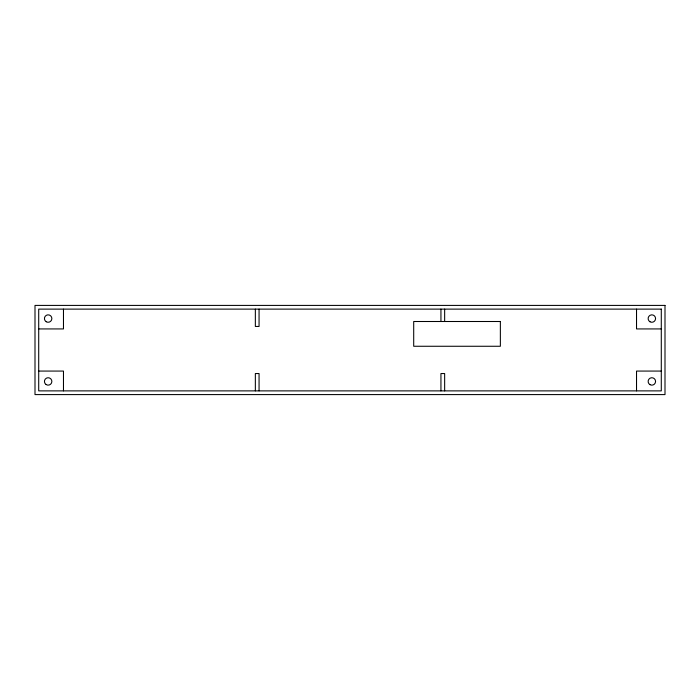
<?xml version="1.0" encoding="UTF-8"?>
<svg xmlns="http://www.w3.org/2000/svg" width="700" height="700" viewBox="0 0 700 700"><rect width="100%" height="100%" fill="white"/><g stroke="black" fill="none" stroke-linecap="round" stroke-linejoin="round"><path stroke-width="1.05" d="M38.71 328.93L63.473 328.93L63.473 309.12M661.29 328.93L636.528 328.93L636.528 309.12M38.71 371.07L63.473 371.07L63.473 390.88M661.29 371.07L636.528 371.07L636.528 390.88M444.649 309.12L444.649 321.501M444.649 390.88L444.649 373.546L440.939 373.546L440.939 390.88M440.939 309.12L440.939 321.501M259.061 309.12L259.061 326.454L255.351 326.454L255.351 309.12M259.061 390.88L259.061 373.546L255.351 373.546L255.351 390.88M665 305.41L35 305.41L35 394.59L665 394.59L665 305.41M661.29 309.12L38.71 309.12L38.71 390.88L661.29 390.88L661.29 309.12M500.36 321.501L413.7 321.501L413.7 346.264L500.36 346.264L500.36 321.501M46.086 384.527A3.71 3.71 0 0 0 51.852 381.684A3.71 3.71 0 0 0 46.506 378.114A3.71 3.71 0 0 0 46.086 384.527M46.218 321.729A3.71 3.71 0 0 0 51.861 318.649A3.71 3.71 0 0 0 46.366 315.297A3.71 3.71 0 0 0 46.218 321.729M649.994 384.659A3.71 3.71 0 0 0 655.567 381.439A3.71 3.71 0 0 0 649.994 378.227A3.71 3.71 0 0 0 649.994 384.659M649.994 321.773A3.71 3.71 0 0 0 655.567 318.561A3.71 3.71 0 0 0 649.994 315.341A3.71 3.71 0 0 0 649.994 321.773"/></g></svg>
